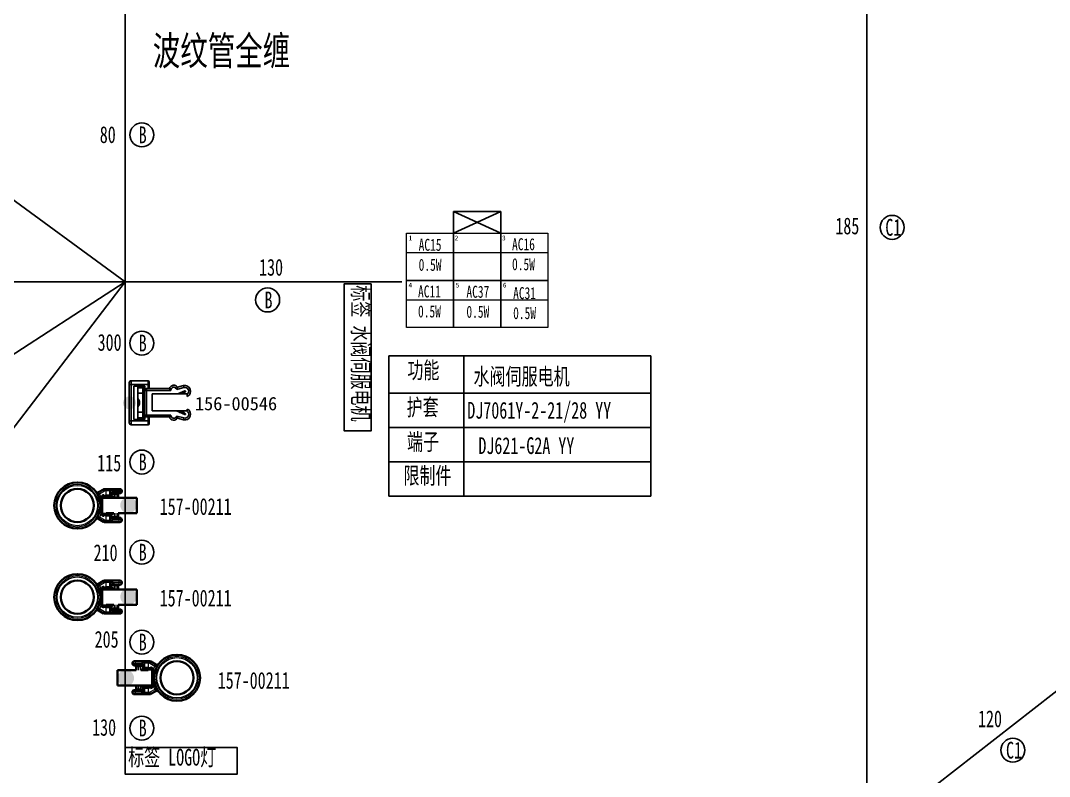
# Model space of a CAD drawing. Header units: millimetres. Extents: x 1543 to 5748, y 1576 to 2417.
# Drawn here: x 4399.9 to 4614.4, y 1723.9 to 1881.5 of the extents above; entities that cross this region are included whole.
import ezdxf

# ---------------------------------------------------------------- set-up
doc = ezdxf.new("R2010")
doc.units = ezdxf.units.MM
doc.layers.get('0').update_dxf_attribs({"lineweight": 25})
doc.layers.add('11文本层', color=255, linetype='Continuous')
for name, color, linetype, lineweight in [('1轮廓实线层', 7, 'Continuous', 50), ('5剖面线层', 1, 'Continuous', 25), ('6文字层', 3, 'Continuous', 25), ('_0', 7, 'Continuous', 25), ('基本型', 7, 'Continuous', 18)]:
    doc.layers.add(name, color=color, linetype=linetype, lineweight=lineweight)
doc.styles.get("Standard").update_dxf_attribs({"font": ''})
doc.styles.add('仿宋体', font='', dxfattribs={"width": 0.7, "height": 3.5})
doc.styles.add('仿宋体GB2312', font='', dxfattribs={"width": 0.7})
doc.styles.add('标准', font='fangsong.ttf', dxfattribs={"width": 0.7, "height": 3.5})
doc.styles.get('Standard').set_extended_font_data('SimSun')
doc.styles.get('仿宋体').set_extended_font_data('SimSun')
doc.styles.get('仿宋体GB2312').set_extended_font_data('SimSun')

msp = doc.modelspace()

# ---------------------------------------------------------------- hatches: boundary and pattern name
at = {"layer": '5剖面线层', "linetype": 'ByBlock', "lineweight": -2}
h = msp.add_hatch(color=0, dxfattribs=at)
h.dxf.hatch_style = 1
edge = h.paths.add_edge_path()
edge.add_ellipse((4422.63, 1801.81), major_axis=(1.36, 0), ratio=1, start_angle=0, end_angle=360, ccw=False)
at = {"layer": '5剖面线层', "linetype": 'ByBlock', "lineweight": 5}
h = msp.add_hatch(color=0, dxfattribs=at)
h.dxf.hatch_style = 1
edge = h.paths.add_edge_path()
edge.add_ellipse((4422.4, 1780.49), major_axis=(0, 1.7), ratio=1, start_angle=0, end_angle=360)
h = msp.add_hatch(color=0, dxfattribs=at)
h.dxf.hatch_style = 1
edge = h.paths.add_edge_path()
edge.add_ellipse((4422.4, 1761.4), major_axis=(0, 1.7), ratio=1, start_angle=0, end_angle=360)
h = msp.add_hatch(color=0, dxfattribs=at)
h.dxf.hatch_style = 1
edge = h.paths.add_edge_path()
edge.add_ellipse((4421.87, 1744.41), major_axis=(0, -1.7), ratio=1, start_angle=0, end_angle=360)

# ---------------------------------------------------------------- linework, layer by layer
for p, q in [((4490.19, 1837.17), (4490.19, 1841.75)), ((4490.19, 1841.75), (4500.02, 1841.75)), ((4500.02, 1841.75), (4490.19, 1837.17)), ((4490.19, 1841.75), (4500.02, 1837.17)), ((4500.02, 1837.17), (4500.02, 1841.75)), ((4426.49, 1806.44), (4422.97, 1806.44)), ((4422.97, 1806.44), (4422.97, 1805.64)), ((4426.49, 1806.44), (4426.49, 1805.64)), ((4426.73, 1806.2), (4426.73, 1805.64)), ((4422.57, 1806.04), (4422.57, 1805.64)), ((4422.97, 1805.64), (4422.57, 1805.64)), ((4422.57, 1798.04), (4422.57, 1805.64)), ((4426.49, 1805.64), (4422.97, 1805.64)), ((4422.97, 1798.04), (4422.97, 1805.64)), ((4423.53, 1805.32), (4423.53, 1798.36)), ((4423.53, 1805.32), (4425.82, 1805.32)), ((4424.33, 1805.32), (4424.33, 1798.36)), ((4425.37, 1804.96), (4424.33, 1804.96)), ((4425.37, 1805.32), (4425.37, 1798.36)), ((4425.59, 1805.32), (4425.59, 1798.36)), ((4425.77, 1804.4), (4425.77, 1799.28)), ((4425.77, 1804.4), (4426.17, 1804.4)), ((4425.82, 1805.32), (4425.82, 1804.6)), ((4426.17, 1804.8), (4430.93, 1804.8)), ((4426.17, 1804.8), (4426.17, 1804.4)), ((4431.23, 1804.4), (4426.17, 1804.4)), ((4426.17, 1804.4), (4426.17, 1799.28)), ((4426.49, 1805.64), (4426.49, 1804.8)), ((4426.49, 1805.64), (4426.73, 1805.64)), ((4426.73, 1805.64), (4426.73, 1804.8)), ((4431.31, 1804.68), (4430.93, 1804.8)), ((4431.23, 1804.4), (4430.93, 1804.8)), ((4431.31, 1804.68), (4431.23, 1804.4)), ((4432.31, 1804.84), (4432.63, 1805.07)), ((4432.31, 1804.84), (4432.47, 1804.61)), ((4432.47, 1804.61), (4432.63, 1805.07)), ((4433.96, 1805.01), (4432.47, 1804.61)), ((4432.63, 1805.07), (4433.86, 1805.4)), ((4434.18, 1804.3), (4432.68, 1803.67)), ((4433.93, 1804.06), (4433.4, 1803.67)), ((4433.85, 1803.67), (4434.27, 1804.18)), ((4433.85, 1804.16), (4433.93, 1804.06)), ((4433.86, 1805.4), (4433.96, 1805.01)), ((4425.37, 1803.84), (4424.33, 1803.84)), ((4432.68, 1803.67), (4427.32, 1803.67)), ((4427.32, 1800.17), (4427.32, 1803.67)), ((4432.87, 1803.67), (4432.68, 1803.67)), ((4433.1, 1803.84), (4432.87, 1803.67)), ((4432.87, 1803.67), (4433.4, 1803.67)), ((4433.85, 1803.67), (4433.4, 1803.67)), ((4434.66, 1803.67), (4433.85, 1803.67)), ((4434.66, 1803.67), (4434.66, 1803.61)), ((4434.66, 1803.61), (4434.66, 1803.15)), ((4424.33, 1799.84), (4425.37, 1799.84)), ((4427.32, 1800.17), (4432.26, 1800.17)), ((4432.63, 1800.17), (4432.26, 1800.17)), ((4432.41, 1800.12), (4434.18, 1799.38)), ((4432.65, 1800.17), (4432.63, 1800.17)), ((4432.65, 1800.17), (4433.18, 1800.17)), ((4433.1, 1799.83), (4432.65, 1800.17)), ((4433.75, 1800.17), (4433.18, 1800.17)), ((4433.93, 1799.61), (4433.18, 1800.17)), ((4433.75, 1800.17), (4434.48, 1800.17)), ((4433.83, 1800.04), (4434.27, 1799.5)), ((4434.48, 1800.17), (4434.66, 1800.17)), ((4434.66, 1800.53), (4434.66, 1800.17)), ((4422.97, 1798.04), (4422.57, 1798.04)), ((4422.57, 1798.04), (4422.57, 1797.64)), ((4426.49, 1798.04), (4422.97, 1798.04)), ((4422.97, 1798.04), (4422.97, 1797.24)), ((4423.53, 1798.36), (4425.82, 1798.36)), ((4425.37, 1798.72), (4424.33, 1798.72)), ((4425.77, 1799.28), (4426.17, 1799.28)), ((4425.82, 1799.07), (4425.82, 1798.36)), ((4426.17, 1799.28), (4431.23, 1799.28)), ((4426.17, 1798.88), (4426.17, 1799.28)), ((4426.17, 1798.88), (4430.93, 1798.88)), ((4426.49, 1798.88), (4426.49, 1798.04)), ((4426.49, 1798.04), (4426.73, 1798.04)), ((4426.49, 1798.04), (4426.49, 1797.24)), ((4426.73, 1798.88), (4426.73, 1798.04)), ((4426.73, 1798.04), (4426.73, 1797.48)), ((4431.23, 1799.28), (4430.93, 1798.88)), ((4431.31, 1798.99), (4430.93, 1798.88)), ((4431.23, 1799.28), (4431.31, 1798.99)), ((4432.47, 1799.07), (4432.31, 1798.84)), ((4432.31, 1798.84), (4432.63, 1798.61)), ((4432.47, 1799.07), (4433.96, 1798.67)), ((4432.47, 1799.07), (4432.63, 1798.61)), ((4432.63, 1798.61), (4433.86, 1798.28)), ((4433.85, 1799.51), (4433.93, 1799.61)), ((4433.86, 1798.28), (4433.96, 1798.67)), ((4426.49, 1797.24), (4422.97, 1797.24))]:
    msp.add_line(p, q)
at = {"lineweight": 13}
for p, q in [((4416.36, 1782.84), (4416.01, 1782.65)), ((4416.39, 1782.78), (4416.03, 1782.6)), ((4416.36, 1782.84), (4417.4, 1783.44)), ((4416.36, 1782.84), (4416.39, 1782.78)), ((4417.2, 1783.78), (4417.4, 1783.44)), ((4417.29, 1782.56), (4417.67, 1782.56)), ((4417.29, 1782.32), (4417.29, 1782.56)), ((4417.4, 1783.84), (4417.4, 1783.44)), ((4417.67, 1783.44), (4417.4, 1783.44)), ((4417.67, 1783.84), (4417.67, 1783.44)), ((4417.67, 1783.44), (4417.67, 1782.56)), ((4418.46, 1783.44), (4417.67, 1783.44)), ((4417.67, 1782.32), (4417.67, 1782.56)), ((4418.46, 1782.56), (4417.67, 1782.56)), ((4418.46, 1783.44), (4418.46, 1782.56)), ((4418.46, 1783.44), (4418.63, 1783.44)), ((4418.46, 1782.56), (4418.59, 1782.56)), ((4418.63, 1782.96), (4418.63, 1783.44)), ((4419.16, 1783.44), (4418.63, 1783.44)), ((4418.63, 1782.72), (4418.63, 1782.96)), ((4418.78, 1782.72), (4418.63, 1782.72)), ((4418.78, 1782.53), (4418.78, 1782.72)), ((4419.46, 1782.72), (4418.78, 1782.72)), ((4419.16, 1783.44), (4420.5, 1783.44)), ((4419.16, 1783.35), (4419.16, 1783.44)), ((4420.5, 1783.36), (4419.26, 1783.36)), ((4419.81, 1782.72), (4419.46, 1782.72)), ((4419.46, 1782), (4419.46, 1782.72)), ((4420.23, 1782.72), (4419.81, 1782.72)), ((4419.81, 1782), (4419.81, 1782.72)), ((4420.5, 1783.44), (4421.03, 1783.44)), ((4420.5, 1783.36), (4420.5, 1783.44)), ((4421.03, 1783.36), (4420.5, 1783.36)), ((4416.67, 1782), (4416.67, 1782.08)), ((4417.07, 1782.08), (4416.67, 1782.08)), ((4417.07, 1782), (4417.07, 1782.08)), ((4417.71, 1782.08), (4417.07, 1782.08)), ((4417.71, 1782.08), (4417.71, 1782.08)), ((4417.71, 1782.08), (4417.71, 1782)), ((4416.67, 1778.72), (4416.67, 1778.8)), ((4417.07, 1778.72), (4416.67, 1778.72)), ((4417.07, 1778.72), (4417.07, 1778.8)), ((4417.71, 1778.72), (4417.07, 1778.72)), ((4417.29, 1778.48), (4417.29, 1778.24)), ((4417.67, 1778.24), (4417.29, 1778.24)), ((4417.67, 1778.48), (4417.67, 1778.24)), ((4417.67, 1778.24), (4417.67, 1777.36)), ((4417.67, 1778.24), (4418.46, 1778.24)), ((4417.71, 1778.72), (4417.71, 1778.8)), ((4417.71, 1778.72), (4417.71, 1778.72)), ((4418.46, 1778.24), (4418.46, 1777.36)), ((4418.59, 1778.24), (4418.46, 1778.24)), ((4418.78, 1778.08), (4418.78, 1778.26)), ((4419.09, 1778.52), (4419.11, 1778.55)), ((4419.46, 1778.08), (4419.46, 1778.8)), ((4419.81, 1778.08), (4419.81, 1778.8)), ((4416.36, 1777.96), (4416.01, 1778.14)), ((4417.4, 1777.36), (4416.36, 1777.96)), ((4417.2, 1777.01), (4417.4, 1777.36)), ((4417.4, 1777.36), (4417.67, 1777.36)), ((4417.4, 1776.96), (4417.4, 1777.36)), ((4417.67, 1777.36), (4417.67, 1776.96)), ((4417.67, 1777.36), (4418.46, 1777.36)), ((4418.63, 1777.36), (4418.46, 1777.36)), ((4418.63, 1777.84), (4418.63, 1778.08)), ((4418.63, 1778.08), (4418.78, 1778.08)), ((4418.63, 1777.36), (4418.63, 1777.84)), ((4418.63, 1777.36), (4419.16, 1777.36)), ((4419.46, 1778.08), (4418.78, 1778.08)), ((4419.16, 1777.36), (4419.16, 1777.45)), ((4420.5, 1777.36), (4419.16, 1777.36)), ((4420.5, 1777.44), (4419.26, 1777.44)), ((4419.81, 1778.08), (4419.46, 1778.08)), ((4420.23, 1778.08), (4419.81, 1778.08)), ((4421.03, 1777.44), (4420.5, 1777.44)), ((4420.5, 1777.36), (4420.5, 1777.44)), ((4421.03, 1777.36), (4420.5, 1777.36)), ((4416.36, 1763.75), (4416.01, 1763.57)), ((4416.39, 1763.7), (4416.03, 1763.51)), ((4416.36, 1763.75), (4417.4, 1764.35)), ((4416.36, 1763.75), (4416.39, 1763.7)), ((4417.2, 1764.7), (4417.4, 1764.35)), ((4417.29, 1763.47), (4417.67, 1763.47)), ((4417.29, 1763.23), (4417.29, 1763.47)), ((4417.4, 1764.75), (4417.4, 1764.35)), ((4417.67, 1764.35), (4417.4, 1764.35)), ((4417.67, 1764.75), (4417.67, 1764.35)), ((4417.67, 1764.35), (4417.67, 1763.47)), ((4418.46, 1764.35), (4417.67, 1764.35)), ((4417.67, 1763.23), (4417.67, 1763.47)), ((4418.46, 1763.47), (4417.67, 1763.47)), ((4418.46, 1764.35), (4418.46, 1763.47)), ((4418.46, 1764.35), (4418.63, 1764.35)), ((4418.46, 1763.47), (4418.59, 1763.47)), ((4418.63, 1763.87), (4418.63, 1764.35)), ((4419.16, 1764.35), (4418.63, 1764.35)), ((4418.63, 1763.63), (4418.63, 1763.87)), ((4418.78, 1763.63), (4418.63, 1763.63)), ((4418.78, 1763.45), (4418.78, 1763.63)), ((4419.46, 1763.63), (4418.78, 1763.63)), ((4419.16, 1764.35), (4420.5, 1764.35)), ((4419.16, 1764.26), (4419.16, 1764.35)), ((4420.5, 1764.27), (4419.26, 1764.27)), ((4419.81, 1763.63), (4419.46, 1763.63)), ((4419.46, 1762.91), (4419.46, 1763.63)), ((4420.23, 1763.63), (4419.81, 1763.63)), ((4419.81, 1762.91), (4419.81, 1763.63)), ((4420.5, 1764.35), (4421.03, 1764.35)), ((4420.5, 1764.27), (4420.5, 1764.35)), ((4421.03, 1764.27), (4420.5, 1764.27)), ((4416.67, 1762.91), (4416.67, 1762.99)), ((4417.07, 1762.99), (4416.67, 1762.99)), ((4417.07, 1762.91), (4417.07, 1762.99)), ((4417.71, 1762.99), (4417.07, 1762.99)), ((4417.71, 1762.99), (4417.71, 1762.99)), ((4417.71, 1762.99), (4417.71, 1762.91)), ((4416.36, 1758.87), (4416.01, 1759.06)), ((4416.67, 1759.63), (4416.67, 1759.71)), ((4417.07, 1759.63), (4416.67, 1759.63)), ((4417.07, 1759.63), (4417.07, 1759.71)), ((4417.71, 1759.63), (4417.07, 1759.63)), ((4417.29, 1759.39), (4417.29, 1759.15)), ((4417.67, 1759.15), (4417.29, 1759.15)), ((4417.67, 1759.39), (4417.67, 1759.15)), ((4417.67, 1759.15), (4417.67, 1758.27)), ((4417.67, 1759.15), (4418.46, 1759.15)), ((4417.71, 1759.63), (4417.71, 1759.71)), ((4417.71, 1759.63), (4417.71, 1759.63)), ((4418.46, 1759.15), (4418.46, 1758.27)), ((4418.59, 1759.15), (4418.46, 1759.15)), ((4418.63, 1758.75), (4418.63, 1758.99)), ((4418.63, 1758.99), (4418.78, 1758.99)), ((4418.78, 1758.99), (4418.78, 1759.18)), ((4419.46, 1758.99), (4418.78, 1758.99)), ((4419.09, 1759.43), (4419.11, 1759.47)), ((4419.46, 1758.99), (4419.46, 1759.71)), ((4419.81, 1758.99), (4419.46, 1758.99)), ((4419.81, 1758.99), (4419.81, 1759.71)), ((4420.23, 1758.99), (4419.81, 1758.99)), ((4417.4, 1758.27), (4416.36, 1758.87)), ((4417.2, 1757.92), (4417.4, 1758.27)), ((4417.4, 1758.27), (4417.67, 1758.27)), ((4417.4, 1757.87), (4417.4, 1758.27)), ((4417.67, 1758.27), (4417.67, 1757.87)), ((4417.67, 1758.27), (4418.46, 1758.27)), ((4418.63, 1758.27), (4418.46, 1758.27)), ((4418.63, 1758.27), (4418.63, 1758.75)), ((4418.63, 1758.27), (4419.16, 1758.27)), ((4419.16, 1758.27), (4419.16, 1758.36)), ((4420.5, 1758.27), (4419.16, 1758.27)), ((4420.5, 1758.35), (4419.26, 1758.35)), ((4421.03, 1758.35), (4420.5, 1758.35)), ((4420.5, 1758.27), (4420.5, 1758.35)), ((4421.03, 1758.27), (4420.5, 1758.27)), ((4423.24, 1747.53), (4423.77, 1747.53)), ((4423.24, 1747.45), (4423.77, 1747.45)), ((4423.77, 1747.53), (4425.11, 1747.53)), ((4423.77, 1747.53), (4423.77, 1747.45)), ((4423.77, 1747.45), (4425.01, 1747.45)), ((4424.04, 1746.81), (4424.46, 1746.81)), ((4424.46, 1746.81), (4424.46, 1746.09)), ((4424.46, 1746.81), (4424.81, 1746.81)), ((4424.81, 1746.81), (4424.81, 1746.09)), ((4424.81, 1746.81), (4425.49, 1746.81)), ((4425.64, 1747.53), (4425.11, 1747.53)), ((4425.11, 1747.53), (4425.11, 1747.45)), ((4425.18, 1746.37), (4425.16, 1746.34)), ((4425.64, 1746.81), (4425.49, 1746.81)), ((4425.49, 1746.81), (4425.49, 1746.63)), ((4425.64, 1747.53), (4425.81, 1747.53)), ((4425.64, 1747.53), (4425.64, 1747.05)), ((4425.64, 1747.05), (4425.64, 1746.81)), ((4425.68, 1746.65), (4425.81, 1746.65)), ((4426.61, 1747.53), (4425.81, 1747.53)), ((4425.81, 1746.65), (4425.81, 1747.53)), ((4426.61, 1746.65), (4425.81, 1746.65)), ((4426.56, 1746.17), (4427.2, 1746.17)), ((4426.56, 1746.17), (4426.56, 1746.17)), ((4426.56, 1746.17), (4426.56, 1746.09)), ((4426.61, 1747.53), (4426.61, 1747.93)), ((4426.88, 1747.53), (4426.61, 1747.53)), ((4426.61, 1746.65), (4426.61, 1747.53)), ((4426.61, 1746.65), (4426.98, 1746.65)), ((4426.61, 1746.41), (4426.61, 1746.65)), ((4426.88, 1747.93), (4426.88, 1747.53)), ((4427.08, 1747.88), (4426.88, 1747.53)), ((4426.88, 1747.53), (4427.91, 1746.94)), ((4426.98, 1746.41), (4426.98, 1746.65)), ((4427.2, 1746.17), (4427.6, 1746.17)), ((4427.2, 1746.17), (4427.2, 1746.09)), ((4427.6, 1746.17), (4427.6, 1746.09)), ((4427.91, 1746.94), (4428.27, 1746.75)), ((4424.04, 1742.17), (4424.46, 1742.17)), ((4424.46, 1742.89), (4424.46, 1742.17)), ((4424.46, 1742.17), (4424.81, 1742.17)), ((4424.81, 1742.89), (4424.81, 1742.17)), ((4424.81, 1742.17), (4425.49, 1742.17)), ((4425.49, 1742.36), (4425.49, 1742.17)), ((4425.49, 1742.17), (4425.64, 1742.17)), ((4425.64, 1742.17), (4425.64, 1741.93)), ((4425.64, 1741.93), (4425.64, 1741.45)), ((4425.81, 1742.33), (4425.68, 1742.33)), ((4425.81, 1742.33), (4426.61, 1742.33)), ((4425.81, 1741.45), (4425.81, 1742.33)), ((4426.56, 1742.81), (4426.56, 1742.89)), ((4426.56, 1742.81), (4426.56, 1742.81)), ((4426.56, 1742.81), (4427.2, 1742.81)), ((4426.61, 1742.57), (4426.61, 1742.33)), ((4426.98, 1742.33), (4426.61, 1742.33)), ((4426.61, 1741.45), (4426.61, 1742.33)), ((4427.91, 1742.05), (4426.88, 1741.45)), ((4426.98, 1742.57), (4426.98, 1742.33)), ((4427.2, 1742.89), (4427.2, 1742.81)), ((4427.2, 1742.81), (4427.6, 1742.81)), ((4427.6, 1742.89), (4427.6, 1742.81)), ((4427.88, 1742.11), (4428.24, 1742.29)), ((4427.91, 1742.05), (4427.88, 1742.11)), ((4427.91, 1742.05), (4428.27, 1742.24)), ((4423.24, 1741.53), (4423.77, 1741.53)), ((4423.77, 1741.45), (4423.24, 1741.45)), ((4423.77, 1741.53), (4425.01, 1741.53)), ((4423.77, 1741.53), (4423.77, 1741.45)), ((4425.11, 1741.45), (4423.77, 1741.45)), ((4425.11, 1741.54), (4425.11, 1741.45)), ((4425.11, 1741.45), (4425.64, 1741.45)), ((4425.81, 1741.45), (4425.64, 1741.45)), ((4425.81, 1741.45), (4426.61, 1741.45)), ((4426.61, 1741.45), (4426.88, 1741.45)), ((4426.61, 1741.05), (4426.61, 1741.45)), ((4427.08, 1741.11), (4426.88, 1741.45)), ((4426.88, 1741.05), (4426.88, 1741.45))]:
    msp.add_line(p, q, dxfattribs=at)
at = {"lineweight": 35}
for p, q in [((4417.2, 1783.78), (4416.13, 1783.17)), ((4417.4, 1783.84), (4417.67, 1783.84)), ((4418.06, 1783.84), (4417.67, 1783.84)), ((4418.06, 1783.84), (4418.23, 1783.84)), ((4418.89, 1783.84), (4418.23, 1783.84)), ((4418.89, 1783.84), (4420.23, 1783.84)), ((4418.95, 1782.96), (4419, 1782.96)), ((4419, 1782.96), (4420.23, 1782.96)), ((4420.63, 1783.84), (4420.23, 1783.84)), ((4420.23, 1782.96), (4420.63, 1782.96)), ((4420.23, 1782), (4420.23, 1782.72)), ((4421.03, 1783.36), (4421.03, 1783.44)), ((4416.56, 1781.5), (4416.56, 1782)), ((4416.56, 1782), (4416.63, 1782)), ((4416.56, 1781.5), (4416.56, 1780.59)), ((4416.67, 1782), (4416.63, 1782)), ((4416.67, 1782), (4416.98, 1782)), ((4416.94, 1782), (4416.94, 1778.8)), ((4416.98, 1782), (4424.15, 1782)), ((4417.67, 1782.32), (4417.29, 1782.32)), ((4418.22, 1782.32), (4417.67, 1782.32)), ((4417.71, 1782.08), (4417.71, 1782)), ((4418.22, 1782.32), (4418.35, 1782.32)), ((4418.5, 1782.3), (4418.48, 1782.3)), ((4418.53, 1782.29), (4418.49, 1782.3)), ((4418.81, 1782), (4418.79, 1782.05)), ((4424.15, 1782), (4424.15, 1778.8)), ((4416.56, 1779.3), (4416.56, 1780.21)), ((4416.56, 1779.3), (4416.56, 1778.8)), ((4416.56, 1778.8), (4416.63, 1778.8)), ((4416.67, 1778.8), (4416.63, 1778.8)), ((4416.67, 1778.8), (4416.98, 1778.8)), ((4417.29, 1778.48), (4417.67, 1778.48)), ((4417.67, 1778.48), (4418.22, 1778.48)), ((4417.71, 1778.8), (4417.71, 1778.72)), ((4417.74, 1778.8), (4419.32, 1778.8)), ((4418.22, 1778.48), (4418.35, 1778.48)), ((4418.5, 1778.5), (4418.48, 1778.49)), ((4418.49, 1778.5), (4418.53, 1778.51)), ((4418.79, 1778.75), (4418.81, 1778.8)), ((4420.23, 1778.8), (4424.15, 1778.8)), ((4420.23, 1778.08), (4420.23, 1778.8)), ((4417.2, 1777.01), (4416.13, 1777.63)), ((4417.4, 1776.96), (4417.67, 1776.96)), ((4417.67, 1776.96), (4418.06, 1776.96)), ((4418.23, 1776.96), (4418.06, 1776.96)), ((4418.23, 1776.96), (4418.89, 1776.96)), ((4420.23, 1776.96), (4418.89, 1776.96)), ((4419, 1777.84), (4418.95, 1777.84)), ((4419, 1777.84), (4420.23, 1777.84)), ((4420.63, 1777.84), (4420.23, 1777.84)), ((4420.23, 1776.96), (4420.63, 1776.96)), ((4421.03, 1777.36), (4421.03, 1777.44)), ((4417.2, 1764.7), (4416.13, 1764.08)), ((4417.67, 1763.23), (4417.29, 1763.23)), ((4417.4, 1764.75), (4417.67, 1764.75)), ((4418.06, 1764.75), (4417.67, 1764.75)), ((4418.22, 1763.23), (4417.67, 1763.23)), ((4418.06, 1764.75), (4418.23, 1764.75)), ((4418.22, 1763.23), (4418.35, 1763.23)), ((4418.89, 1764.75), (4418.23, 1764.75)), ((4418.5, 1763.21), (4418.48, 1763.21)), ((4418.53, 1763.2), (4418.49, 1763.21)), ((4418.89, 1764.75), (4420.23, 1764.75)), ((4418.95, 1763.87), (4419, 1763.87)), ((4419, 1763.87), (4420.23, 1763.87)), ((4420.63, 1764.75), (4420.23, 1764.75)), ((4420.23, 1763.87), (4420.63, 1763.87)), ((4420.23, 1762.91), (4420.23, 1763.63)), ((4421.03, 1764.27), (4421.03, 1764.35)), ((4416.56, 1762.41), (4416.56, 1762.91)), ((4416.56, 1762.91), (4416.63, 1762.91)), ((4416.56, 1762.41), (4416.56, 1761.5)), ((4416.56, 1760.21), (4416.56, 1761.12)), ((4416.67, 1762.91), (4416.63, 1762.91)), ((4416.67, 1762.91), (4416.98, 1762.91)), ((4416.94, 1762.91), (4416.94, 1759.71)), ((4416.98, 1762.91), (4424.15, 1762.91)), ((4417.71, 1762.99), (4417.71, 1762.91)), ((4418.81, 1762.91), (4418.79, 1762.96)), ((4424.15, 1762.91), (4424.15, 1759.71)), ((4416.56, 1760.21), (4416.56, 1759.71)), ((4416.56, 1759.71), (4416.63, 1759.71)), ((4416.67, 1759.71), (4416.63, 1759.71)), ((4416.67, 1759.71), (4416.98, 1759.71)), ((4417.29, 1759.39), (4417.67, 1759.39)), ((4417.67, 1759.39), (4418.22, 1759.39)), ((4417.71, 1759.71), (4417.71, 1759.63)), ((4417.74, 1759.71), (4419.32, 1759.71)), ((4418.22, 1759.39), (4418.35, 1759.39)), ((4418.5, 1759.41), (4418.48, 1759.41)), ((4418.49, 1759.41), (4418.53, 1759.42)), ((4418.79, 1759.66), (4418.81, 1759.71)), ((4420.23, 1759.71), (4424.15, 1759.71)), ((4420.23, 1758.99), (4420.23, 1759.71)), ((4417.2, 1757.92), (4416.13, 1758.54)), ((4417.4, 1757.87), (4417.67, 1757.87)), ((4417.67, 1757.87), (4418.06, 1757.87)), ((4418.23, 1757.87), (4418.06, 1757.87)), ((4418.23, 1757.87), (4418.89, 1757.87)), ((4420.23, 1757.87), (4418.89, 1757.87)), ((4419, 1758.75), (4418.95, 1758.75)), ((4419, 1758.75), (4420.23, 1758.75)), ((4420.63, 1758.75), (4420.23, 1758.75)), ((4420.23, 1757.87), (4420.63, 1757.87)), ((4421.03, 1758.27), (4421.03, 1758.35)), ((4420.13, 1742.89), (4420.13, 1746.09)), ((4424.04, 1746.09), (4420.13, 1746.09)), ((4423.24, 1747.53), (4423.24, 1747.45)), ((4424.04, 1747.93), (4423.64, 1747.93)), ((4423.64, 1747.05), (4424.04, 1747.05)), ((4424.04, 1747.93), (4425.38, 1747.93)), ((4425.27, 1747.05), (4424.04, 1747.05)), ((4424.04, 1746.81), (4424.04, 1746.09)), ((4426.54, 1746.09), (4424.95, 1746.09)), ((4425.27, 1747.05), (4425.32, 1747.05)), ((4426.04, 1747.93), (4425.38, 1747.93)), ((4425.49, 1746.14), (4425.46, 1746.09)), ((4425.78, 1746.4), (4425.74, 1746.38)), ((4425.78, 1746.39), (4425.79, 1746.4)), ((4426.05, 1746.41), (4425.92, 1746.41)), ((4426.04, 1747.93), (4426.21, 1747.93)), ((4426.61, 1746.41), (4426.05, 1746.41)), ((4426.61, 1747.93), (4426.21, 1747.93)), ((4426.56, 1746.09), (4426.56, 1746.17)), ((4426.88, 1747.93), (4426.61, 1747.93)), ((4426.98, 1746.41), (4426.61, 1746.41)), ((4427.08, 1747.88), (4428.14, 1747.27)), ((4427.6, 1746.09), (4427.29, 1746.09)), ((4427.34, 1742.89), (4427.34, 1746.09)), ((4427.6, 1746.09), (4427.64, 1746.09)), ((4427.71, 1746.09), (4427.64, 1746.09)), ((4427.71, 1745.59), (4427.71, 1746.09)), ((4427.71, 1745.59), (4427.71, 1744.68)), ((4427.71, 1743.39), (4427.71, 1744.31)), ((4427.29, 1742.89), (4420.13, 1742.89)), ((4424.04, 1741.93), (4423.64, 1741.93)), ((4424.04, 1742.89), (4424.04, 1742.17)), ((4425.27, 1741.93), (4424.04, 1741.93)), ((4425.32, 1741.94), (4425.27, 1741.93)), ((4425.46, 1742.89), (4425.49, 1742.85)), ((4425.74, 1742.61), (4425.78, 1742.59)), ((4425.78, 1742.6), (4425.79, 1742.59)), ((4426.05, 1742.57), (4425.92, 1742.57)), ((4426.05, 1742.57), (4426.61, 1742.57)), ((4426.56, 1742.81), (4426.56, 1742.89)), ((4426.61, 1742.57), (4426.98, 1742.57)), ((4427.6, 1742.89), (4427.29, 1742.89)), ((4427.6, 1742.89), (4427.64, 1742.89)), ((4427.71, 1742.89), (4427.64, 1742.89)), ((4427.71, 1743.39), (4427.71, 1742.89)), ((4423.24, 1741.53), (4423.24, 1741.45)), ((4423.64, 1741.05), (4424.04, 1741.05)), ((4425.38, 1741.05), (4424.04, 1741.05)), ((4425.38, 1741.05), (4426.04, 1741.05)), ((4426.21, 1741.05), (4426.04, 1741.05)), ((4426.21, 1741.05), (4426.61, 1741.05)), ((4426.88, 1741.05), (4426.61, 1741.05)), ((4427.08, 1741.11), (4428.14, 1741.72))]:
    msp.add_line(p, q, dxfattribs=at)
for points in [[(4417.29, 1782.56), (4417.15, 1782.54), (4417.01, 1782.48), (4416.88, 1782.38), (4416.78, 1782.24), (4416.67, 1782.08)], [(4419.2, 1782), (4419.14, 1782.18), (4419.05, 1782.33), (4418.88, 1782.49), (4418.8, 1782.53), (4418.78, 1782.53)], [(4417.29, 1782.32), (4417.22, 1782.31), (4417.09, 1782.26), (4416.95, 1782.19), (4416.67, 1782.08)], [(4416.67, 1778.72), (4416.84, 1778.47), (4416.96, 1778.35), (4417.1, 1778.27), (4417.29, 1778.24)], [(4416.67, 1778.72), (4416.98, 1778.6), (4417.16, 1778.51), (4417.29, 1778.48)], [(4417.29, 1763.47), (4417.15, 1763.45), (4417.01, 1763.39), (4416.88, 1763.29), (4416.78, 1763.16), (4416.67, 1762.99)], [(4417.29, 1763.23), (4417.22, 1763.22), (4417.09, 1763.17), (4416.95, 1763.1), (4416.67, 1762.99)], [(4419.2, 1762.91), (4419.14, 1763.09), (4419.05, 1763.24), (4418.88, 1763.4), (4418.8, 1763.44), (4418.78, 1763.45)], [(4416.67, 1759.63), (4416.84, 1759.38), (4416.96, 1759.27), (4417.1, 1759.19), (4417.29, 1759.15)], [(4416.67, 1759.63), (4416.98, 1759.51), (4417.16, 1759.42), (4417.29, 1759.39)], [(4427.6, 1746.17), (4427.43, 1746.43), (4427.31, 1746.54), (4427.17, 1746.62), (4426.98, 1746.65)], [(4427.6, 1746.17), (4427.29, 1746.3), (4427.11, 1746.39), (4426.98, 1746.41)], [(4425.07, 1742.89), (4425.13, 1742.71), (4425.22, 1742.56), (4425.39, 1742.41), (4425.47, 1742.37), (4425.49, 1742.36)], [(4426.98, 1742.33), (4427.12, 1742.36), (4427.26, 1742.41), (4427.39, 1742.52), (4427.5, 1742.65), (4427.6, 1742.81)], [(4426.98, 1742.57), (4427.05, 1742.58), (4427.18, 1742.64), (4427.32, 1742.71), (4427.6, 1742.81)]]:
    msp.add_lwpolyline(points, dxfattribs=at)
at = {"lineweight": 13}
for points in [[(4418.63, 1782.72), (4418.67, 1782.88), (4418.74, 1783.03), (4418.84, 1783.17), (4418.98, 1783.28), (4419.16, 1783.35)], [(4418.95, 1782.96), (4419.03, 1782.98), (4419.11, 1783.08), (4419.16, 1783.29), (4419.16, 1783.35)], [(4416.63, 1778.8), (4416.57, 1778.45), (4416.44, 1778.12), (4416.36, 1777.96)], [(4419.16, 1777.45), (4419.04, 1777.48), (4418.94, 1777.54), (4418.78, 1777.7), (4418.68, 1777.88), (4418.63, 1778.08)], [(4418.95, 1777.84), (4419.06, 1777.79), (4419.13, 1777.67), (4419.16, 1777.45)], [(4418.63, 1763.63), (4418.67, 1763.79), (4418.74, 1763.95), (4418.84, 1764.08), (4418.98, 1764.19), (4419.16, 1764.26)], [(4418.95, 1763.87), (4419.03, 1763.9), (4419.11, 1764), (4419.16, 1764.2), (4419.16, 1764.26)], [(4416.63, 1759.71), (4416.57, 1759.36), (4416.44, 1759.03), (4416.36, 1758.87)], [(4419.16, 1758.36), (4419.04, 1758.39), (4418.94, 1758.45), (4418.78, 1758.61), (4418.68, 1758.8), (4418.63, 1758.99)], [(4418.95, 1758.75), (4419.06, 1758.7), (4419.13, 1758.58), (4419.16, 1758.36)], [(4425.11, 1747.45), (4425.23, 1747.41), (4425.33, 1747.35), (4425.49, 1747.19), (4425.59, 1747.01), (4425.64, 1746.81)], [(4425.32, 1747.05), (4425.21, 1747.11), (4425.14, 1747.23), (4425.11, 1747.45)], [(4427.64, 1746.09), (4427.71, 1746.44), (4427.83, 1746.78), (4427.91, 1746.94)], [(4425.64, 1742.17), (4425.61, 1742.01), (4425.54, 1741.86), (4425.43, 1741.72), (4425.3, 1741.61), (4425.11, 1741.54)], [(4425.32, 1741.94), (4425.25, 1741.91), (4425.16, 1741.81), (4425.11, 1741.6), (4425.11, 1741.54)]]:
    msp.add_lwpolyline(points, dxfattribs=at)
at = {"lineweight": 35}
for centre, radius in [((4411.75, 1780.4), 4.81), ((4411.75, 1780.4), 3.46), ((4411.75, 1761.31), 4.81), ((4411.75, 1761.31), 3.46), ((4432.52, 1744.49), 4.81), ((4432.52, 1744.49), 3.46)]:
    msp.add_circle(centre, radius, dxfattribs=at)
at = {"lineweight": 13}
for centre in [(4411.75, 1780.4), (4411.75, 1761.31), (4432.52, 1744.49)]:
    msp.add_circle(centre, 4.2, dxfattribs=at)
for centre, radius, start, end in [((4422.97, 1806.04), 0.4, 90, 180), ((4426.49, 1806.2), 0.24, 0, 90), ((4426.17, 1804.4), 0.4, 90, 180), ((4431.85, 1804.52), 0.96, 35.0471, 163.0423), ((4431.85, 1804.52), 0.56, 35.0471, 163.0422), ((4434.17, 1804.24), 1.2, 294.4845, 105), ((4434.17, 1804.24), 0.8, 308.4382, 105), ((4434.21, 1804.23), 0.08, 320.558, 113), ((4423.61, 1801.84), 1.12, 0, 49.9948), ((4423.61, 1801.84), 1.12, 310.0052, 0), ((4432.05, 1799.28), 0.92, 67, 76.7628), ((4432.43, 1799.74), 0.48, 53.1302, 65.1497), ((4434.17, 1800.32), 0.44, 199.0459, 219.442), ((4434.17, 1799.44), 1.2, 255, 65.5155), ((4434.17, 1799.44), 0.8, 255, 66.8454), ((4422.97, 1797.64), 0.4, 180, 270), ((4426.17, 1799.28), 0.4, 180, 270), ((4431.85, 1799.16), 0.96, 196.9577, 324.9529), ((4431.85, 1799.16), 0.56, 196.9578, 324.9529), ((4434.21, 1799.45), 0.08, 247, 39.442), ((4426.49, 1797.48), 0.24, 270, 0)]:
    msp.add_arc(centre, radius, start, end)
for centre, radius, start, end in [((4411.75, 1780.4), 4.41, 90.0021, 89.9907), ((4415.17, 1782.26), 1.32, 25.9507, 43.4059), ((4414.56, 1781.79), 2.08, 5.7862, 28.5424), ((4418.59, 1781.84), 0.719, 74.9736, 90.0204), ((4419, 1782.55), 0.411, 97.0268, 155.3779), ((4419.25, 1782.73), 0.628, 89.0302, 98.5407), ((4418.59, 1778.96), 0.719, 269.9796, 285.0264), ((4418.61, 1778.78), 0.547, 296.1883, 311.6301), ((4418.53, 1778.86), 0.659, 311.9471, 328.4977), ((4418.39, 1778.95), 0.827, 331.1136, 341.7861), ((4415.17, 1778.54), 1.32, 316.5941, 334.049), ((4419, 1778.25), 0.412, 204.7298, 262.9141), ((4419.25, 1778.07), 0.628, 261.4593, 270.9698), ((4411.75, 1761.31), 4.41, 90.0021, 89.9907), ((4415.17, 1763.17), 1.32, 25.9507, 43.4059), ((4414.56, 1762.7), 2.08, 5.7862, 28.5424), ((4418.59, 1762.75), 0.719, 74.9736, 90.0204), ((4419, 1763.46), 0.411, 97.0268, 155.3779), ((4419.25, 1763.64), 0.628, 89.0302, 98.5407), ((4418.59, 1759.87), 0.719, 269.9796, 285.0264), ((4419, 1759.16), 0.412, 204.7298, 262.9141), ((4418.61, 1759.7), 0.547, 296.1883, 311.6301), ((4418.53, 1759.78), 0.659, 311.9471, 328.4977), ((4418.39, 1759.86), 0.827, 331.1136, 341.7861), ((4415.17, 1759.45), 1.32, 316.5941, 334.049), ((4419.25, 1758.98), 0.628, 261.4593, 270.9698), ((4432.52, 1744.49), 4.41, 270.0021, 269.9907), ((4425.02, 1746.83), 0.628, 81.4593, 90.9698), ((4425.88, 1745.94), 0.827, 151.1136, 161.7861), ((4425.74, 1746.03), 0.659, 131.9471, 148.4977), ((4425.67, 1746.11), 0.547, 116.1883, 131.6301), ((4425.27, 1746.64), 0.412, 24.7298, 82.9141), ((4425.68, 1745.94), 0.719, 89.9796, 105.0264), ((4429.1, 1746.36), 1.32, 136.5941, 154.049), ((4425.27, 1742.35), 0.411, 277.0268, 335.3779), ((4425.68, 1743.05), 0.719, 254.9736, 270.0204), ((4429.71, 1743.1), 2.08, 185.7862, 208.5424), ((4429.1, 1742.63), 1.32, 205.9507, 223.4059), ((4425.02, 1742.16), 0.628, 269.0302, 278.5407)]:
    msp.add_arc(centre, radius, start, end, dxfattribs=at)
at = {"lineweight": 35}
for centre, radius, start, end in [((4415.93, 1783.52), 0.401, 217.5822, 237.501), ((4415.93, 1783.52), 0.4, 237.557, 300.0005), ((4417.4, 1783.44), 0.4, 90, 120), ((4418.54, 1782.53), 0.24, 259.4131, 0.0095), ((4420.47, 1782.72), 0.24, 90, 180), ((4420.63, 1783.44), 0.4, 360, 90), ((4420.63, 1783.36), 0.4, 270, 0), ((4417.95, 1782.08), 0.24, 90, 180), ((4418.35, 1781.84), 0.48, 74.9762, 90), ((4418.36, 1781.85), 0.466, 51.2352, 69.036), ((4418.35, 1781.84), 0.48, 25.9409, 51.3347), ((4417.95, 1778.72), 0.24, 180, 270), ((4418.35, 1778.96), 0.48, 270, 285.0238), ((4418.54, 1778.26), 0.24, 359.9905, 100.5852), ((4418.36, 1778.95), 0.466, 290.9622, 308.7649), ((4418.35, 1778.96), 0.48, 308.6654, 334.0146), ((4418.65, 1778.67), 0.429, 287.9715, 297.7851), ((4418.34, 1778.96), 0.875, 342.3665, 349.4597), ((4415.93, 1777.28), 0.401, 122.4849, 142.4239), ((4415.93, 1777.28), 0.4, 60, 122.4425), ((4417.4, 1777.36), 0.4, 240, 270), ((4420.47, 1778.08), 0.24, 180, 270), ((4420.63, 1777.44), 0.4, 0, 90), ((4420.63, 1777.36), 0.4, 270, 360), ((4415.93, 1764.43), 0.401, 217.5822, 237.501), ((4415.93, 1764.43), 0.4, 237.557, 300.0005), ((4417.4, 1764.35), 0.4, 90, 120), ((4417.95, 1762.99), 0.24, 90, 180), ((4418.35, 1762.75), 0.48, 74.9762, 90), ((4418.54, 1763.45), 0.24, 259.4131, 0.0095), ((4420.47, 1763.63), 0.24, 90, 180), ((4420.63, 1764.35), 0.4, 360, 90), ((4420.63, 1764.27), 0.4, 270, 0), ((4418.36, 1762.76), 0.466, 51.2352, 69.036), ((4418.35, 1762.75), 0.48, 25.9409, 51.3347), ((4417.95, 1759.63), 0.24, 180, 270), ((4418.35, 1759.87), 0.48, 270, 285.0238), ((4418.54, 1759.18), 0.24, 359.9905, 100.5852), ((4418.36, 1759.86), 0.466, 290.9622, 308.7649), ((4418.35, 1759.87), 0.48, 308.6654, 334.0146), ((4418.65, 1759.58), 0.429, 287.9715, 297.7851), ((4418.34, 1759.87), 0.875, 342.3665, 349.4597), ((4420.47, 1758.99), 0.24, 180, 270), ((4415.93, 1758.19), 0.401, 122.4849, 142.4239), ((4415.93, 1758.19), 0.4, 60, 122.4425), ((4417.4, 1758.27), 0.4, 240, 270), ((4420.63, 1758.35), 0.4, 0, 90), ((4420.63, 1758.27), 0.4, 270, 360), ((4423.64, 1747.53), 0.4, 90, 180), ((4423.64, 1747.45), 0.4, 180, 270), ((4423.8, 1746.81), 0.24, 0, 90), ((4425.93, 1745.93), 0.875, 162.3665, 169.4597), ((4425.62, 1746.22), 0.429, 107.9715, 117.7851), ((4425.73, 1746.63), 0.24, 179.9905, 280.5852), ((4425.92, 1745.93), 0.48, 128.6654, 154.0146), ((4425.91, 1745.95), 0.466, 110.9622, 128.7649), ((4425.92, 1745.93), 0.48, 90, 105.0238), ((4426.32, 1746.17), 0.24, 360, 90), ((4426.88, 1747.53), 0.4, 60, 90), ((4428.34, 1747.61), 0.4, 240, 302.4425), ((4428.34, 1747.61), 0.401, 302.4849, 322.4239), ((4423.64, 1741.53), 0.4, 90, 180), ((4423.8, 1742.17), 0.24, 270, 360), ((4425.92, 1743.05), 0.48, 205.9409, 231.3347), ((4425.73, 1742.36), 0.24, 79.4131, 180.0095), ((4425.91, 1743.04), 0.466, 231.2352, 249.036), ((4425.92, 1743.05), 0.48, 254.9762, 270), ((4426.32, 1742.81), 0.24, 270, 0), ((4428.34, 1741.38), 0.4, 57.557, 120.0005), ((4423.64, 1741.45), 0.4, 180, 270), ((4426.88, 1741.45), 0.4, 270, 300), ((4428.34, 1741.38), 0.401, 37.5822, 57.501)]:
    msp.add_arc(centre, radius, start, end, dxfattribs=at)
at = {"lineweight": 13}
for centre, major_axis, ratio, start_param, end_param in [((4418.06, 1783.44), (0, -0.4), 0.996195, 1.570796, 3.141593), ((4418.22, 1782.56), (0, -0.24), 0.996195, 0, 1.570796), ((4418.23, 1783.44), (0, -0.4), 0.996195, 1.570796, 3.141593), ((4418.35, 1782.56), (0, -0.24), 0.996195, 0, 1.570796), ((4419.02, 1782.72), (0, 0.24), 0.996195, 0, 1.570796), ((4418.89, 1783.44), (0, -0.4), 0.66517, 1.570796, 3.141593), ((4419.54, 1782.72), (0, 0.24), 0.34202, 0, 1.570796), ((4419.9, 1782.72), (0, 0.24), 0.34202, 0, 1.570796), ((4420.23, 1783.44), (0, -0.4), 0.66517, 1.570796, 3.141593), ((4420.23, 1783.36), (0, 0.4), 0.66517, 3.141593, 4.712389), ((4417.3, 1782.08), (0, 0.24), 0.984808, 0, 1.570796), ((4417.94, 1782.08), (0, 0.24), 0.984808, 0, 1.570796), ((4417.3, 1778.72), (0, -0.24), 0.984808, 4.712389, 6.283185), ((4417.94, 1778.72), (0, -0.24), 0.984808, 4.712389, 6.283185), ((4418.22, 1778.24), (0, 0.24), 0.996195, 4.712389, 6.283185), ((4418.35, 1778.24), (0, 0.24), 0.996195, 4.712389, 6.283185), ((4418.06, 1777.36), (0, 0.4), 0.996195, 3.141593, 4.712389), ((4418.23, 1777.36), (0, 0.4), 0.996195, 3.141593, 4.712389), ((4419.02, 1778.08), (0, -0.24), 0.996195, 4.712389, 6.283185), ((4418.89, 1777.36), (0, 0.4), 0.66517, 3.141593, 4.712389), ((4419.54, 1778.08), (0, -0.24), 0.34202, 4.712389, 6.283185), ((4419.9, 1778.08), (0, -0.24), 0.34202, 4.712389, 6.283185), ((4420.23, 1777.44), (0, -0.4), 0.66517, 1.570796, 3.141593), ((4420.23, 1777.36), (0, 0.4), 0.66517, 3.141593, 4.712389), ((4417.3, 1762.99), (0, 0.24), 0.984808, 0, 1.570796), ((4417.94, 1762.99), (0, 0.24), 0.984808, 0, 1.570796), ((4418.06, 1764.35), (0, -0.4), 0.996195, 1.570796, 3.141593), ((4418.22, 1763.47), (0, -0.24), 0.996195, 0, 1.570796), ((4418.23, 1764.35), (0, -0.4), 0.996195, 1.570796, 3.141593), ((4418.35, 1763.47), (0, -0.24), 0.996195, 0, 1.570796), ((4419.02, 1763.63), (0, 0.24), 0.996195, 0, 1.570796), ((4418.89, 1764.35), (0, -0.4), 0.66517, 1.570796, 3.141593), ((4419.54, 1763.63), (0, 0.24), 0.34202, 0, 1.570796), ((4419.9, 1763.63), (0, 0.24), 0.34202, 0, 1.570796), ((4420.23, 1764.35), (0, -0.4), 0.66517, 1.570796, 3.141593), ((4420.23, 1764.27), (0, 0.4), 0.66517, 3.141593, 4.712389), ((4417.3, 1759.63), (0, -0.24), 0.984808, 4.712389, 6.283185), ((4417.94, 1759.63), (0, -0.24), 0.984808, 4.712389, 6.283185), ((4418.22, 1759.15), (0, 0.24), 0.996195, 4.712389, 6.283185), ((4418.35, 1759.15), (0, 0.24), 0.996195, 4.712389, 6.283185), ((4419.02, 1758.99), (0, -0.24), 0.996195, 4.712389, 6.283185), ((4419.54, 1758.99), (0, -0.24), 0.34202, 4.712389, 6.283185), ((4419.9, 1758.99), (0, -0.24), 0.34202, 4.712389, 6.283185), ((4418.06, 1758.27), (0, 0.4), 0.996195, 3.141593, 4.712389), ((4418.23, 1758.27), (0, 0.4), 0.996195, 3.141593, 4.712389), ((4418.89, 1758.27), (0, 0.4), 0.66517, 3.141593, 4.712389), ((4420.23, 1758.35), (0, -0.4), 0.66517, 1.570796, 3.141593), ((4420.23, 1758.27), (0, 0.4), 0.66517, 3.141593, 4.712389), ((4424.04, 1747.53), (0, -0.4), 0.66517, 3.141593, 4.712389), ((4424.04, 1747.45), (0, 0.4), 0.66517, 1.570796, 3.141593), ((4424.38, 1746.81), (0, 0.24), 0.34202, 4.712389, 6.283185), ((4424.73, 1746.81), (0, 0.24), 0.34202, 4.712389, 6.283185), ((4425.38, 1747.53), (0, -0.4), 0.66517, 3.141593, 4.712389), ((4425.25, 1746.81), (0, 0.24), 0.996195, 4.712389, 6.283185), ((4426.04, 1747.53), (0, -0.4), 0.996195, 3.141593, 4.712389), ((4425.92, 1746.65), (0, -0.24), 0.996195, 4.712389, 6.283185), ((4426.21, 1747.53), (0, -0.4), 0.996195, 3.141593, 4.712389), ((4426.05, 1746.65), (0, -0.24), 0.996195, 4.712389, 6.283185), ((4426.33, 1746.17), (0, 0.24), 0.984808, 4.712389, 6.283185), ((4426.97, 1746.17), (0, 0.24), 0.984808, 4.712389, 6.283185), ((4424.04, 1741.53), (0, -0.4), 0.66517, 3.141593, 4.712389), ((4424.38, 1742.17), (0, -0.24), 0.34202, 0, 1.570796), ((4424.73, 1742.17), (0, -0.24), 0.34202, 0, 1.570796), ((4425.25, 1742.17), (0, -0.24), 0.996195, 0, 1.570796), ((4425.92, 1742.33), (0, 0.24), 0.996195, 0, 1.570796), ((4426.05, 1742.33), (0, 0.24), 0.996195, 0, 1.570796), ((4426.33, 1742.81), (0, -0.24), 0.984808, 0, 1.570796), ((4426.97, 1742.81), (0, -0.24), 0.984808, 0, 1.570796), ((4424.04, 1741.45), (0, 0.4), 0.66517, 1.570796, 3.141593), ((4425.38, 1741.45), (0, 0.4), 0.66517, 1.570796, 3.141593), ((4426.04, 1741.45), (0, 0.4), 0.996195, 1.570796, 3.141593), ((4426.21, 1741.45), (0, 0.4), 0.996195, 1.570796, 3.141593)]:
    msp.add_ellipse(centre, major_axis=major_axis, ratio=ratio, start_param=start_param, end_param=end_param, dxfattribs=at)
at = {"lineweight": 35}
for centre, major_axis, start_param, end_param in [((4419, 1783.36), (0, 0.4), 3.141593, 4.712389), ((4419, 1777.44), (0, -0.4), 1.570796, 3.141593), ((4419, 1764.27), (0, 0.4), 3.141593, 4.712389), ((4419, 1758.35), (0, -0.4), 1.570796, 3.141593), ((4425.27, 1747.45), (0, 0.4), 1.570796, 3.141593), ((4425.27, 1741.53), (0, -0.4), 3.141593, 4.712389)]:
    msp.add_ellipse(centre, major_axis=major_axis, ratio=0.66517, start_param=start_param, end_param=end_param, dxfattribs=at)
at = {"layer": '11文本层', "lineweight": -3}
for p, q in [((4476.71, 1811.62), (4476.71, 1803.82)), ((4476.71, 1811.62), (4492.31, 1811.62)), ((4492.31, 1811.62), (4531.31, 1811.62)), ((4492.31, 1811.62), (4492.31, 1782.37)), ((4531.31, 1811.62), (4531.31, 1782.37)), ((4476.71, 1803.82), (4531.31, 1803.82)), ((4476.71, 1803.82), (4476.71, 1796.67)), ((4476.71, 1796.67), (4531.31, 1796.67)), ((4476.71, 1796.67), (4476.71, 1789.52)), ((4476.71, 1789.52), (4531.31, 1789.52)), ((4476.71, 1789.52), (4476.71, 1782.37)), ((4476.71, 1782.37), (4531.31, 1782.37))]:
    msp.add_line(p, q, dxfattribs=at)
at = {"layer": '1轮廓实线层', "lineweight": -2}
for p, q in [((4421.74, 1827.07), (4421.74, 1944.17)), ((4421.74, 1827.07), (4359.15, 1872.84)), ((4421.74, 1827.07), (4349.45, 1780.1)), ((4421.74, 1827.07), (4353.62, 1737.96)), ((4421.74, 1827.07), (4364.92, 1827.07)), ((4421.74, 1827.07), (4479.43, 1827.07)), ((4421.74, 1827.07), (4421.74, 1724.36)), ((4576.35, 1710.94), (4624.54, 1748.49))]:
    msp.add_line(p, q, dxfattribs=at)
for points in [[(4473, 1826.66), (4473, 1795.97), (4467.41, 1795.97), (4467.41, 1826.66)], [(4421.74, 1729.95), (4445.05, 1729.95), (4445.05, 1724.36), (4421.74, 1724.36)]]:
    msp.add_lwpolyline(points, close=True, dxfattribs=at)
at = {"layer": '_0', "lineweight": -3}
msp.add_line((4576.35, 1944.17), (4576.35, 1710.94), dxfattribs=at)
at = {"layer": '_0', "color": 1}
for centre in [(4425.19, 1857.69), (4581.63, 1838.41), (4425.19, 1789.47), (4606.79, 1729.38)]:
    msp.add_circle(centre, 2.5, dxfattribs=at)
at = {"layer": '_0'}
for centre in [(4451.42, 1823.27), (4425.19, 1814.27), (4425.19, 1770.66), (4425.19, 1751.91), (4425.19, 1733.99)]:
    msp.add_circle(centre, 2.5, dxfattribs=at)
at = {"layer": '基本型'}
for p, q in [((4480.36, 1827.34), (4480.36, 1837.17)), ((4480.36, 1837.17), (4490.19, 1837.17)), ((4490.19, 1827.34), (4490.19, 1837.17)), ((4490.19, 1837.17), (4500.02, 1837.17)), ((4490.19, 1837.17), (4490.19, 1827.34)), ((4500.02, 1827.34), (4500.02, 1837.17)), ((4500.02, 1837.17), (4509.85, 1837.17)), ((4500.02, 1837.17), (4500.02, 1827.34)), ((4509.85, 1837.17), (4509.85, 1827.34)), ((4490.19, 1833.07), (4480.36, 1833.07)), ((4500.02, 1833.07), (4490.19, 1833.07)), ((4509.85, 1833.07), (4500.02, 1833.07)), ((4480.36, 1817.51), (4480.36, 1827.34)), ((4480.36, 1827.34), (4490.19, 1827.34)), ((4490.19, 1827.34), (4480.36, 1827.34)), ((4490.19, 1817.51), (4490.19, 1827.34)), ((4490.19, 1827.34), (4500.02, 1827.34)), ((4490.19, 1827.34), (4490.19, 1817.51)), ((4500.02, 1827.34), (4490.19, 1827.34)), ((4500.02, 1817.51), (4500.02, 1827.34)), ((4500.02, 1827.34), (4509.85, 1827.34)), ((4500.02, 1827.34), (4500.02, 1817.51)), ((4509.85, 1827.34), (4500.02, 1827.34)), ((4509.85, 1827.34), (4509.85, 1817.51)), ((4490.19, 1823.24), (4480.36, 1823.24)), ((4500.02, 1823.24), (4490.19, 1823.24)), ((4509.85, 1823.24), (4500.02, 1823.24)), ((4490.19, 1817.51), (4480.36, 1817.51)), ((4500.02, 1817.51), (4490.19, 1817.51)), ((4509.85, 1817.51), (4500.02, 1817.51))]:
    msp.add_line(p, q, dxfattribs=at)

# ---------------------------------------------------------------- texts
at = {"char_height": 2.5, "width": 6.2163, "attachment_point": 1, "style": '标准'}
for s, insert in [('\\pxqc;AC16\\P0.5W', (4501.65, 1836.14)), ('\\pxqc;AC15\\P0.5W', (4482.18, 1836.02)), ('\\pxqc;AC11\\P0.5W', (4482.05, 1826.3)), ('\\pxqc;AC37\\P0.5W', (4492.14, 1826.23)), ('\\pxqc;AC31\\P0.5W', (4501.88, 1825.95))]:
    msp.add_mtext(s, dxfattribs=dict(at, insert=insert))
at = {"layer": '11文本层', "lineweight": -3, "style": '标准', "width": 0.7}
for s, p in [('功能', (4480.55, 1806.9)), ('水阀伺服电机', (4494.34, 1805.57)), ('护套', (4480.4, 1799.15)), ('端子', (4480.48, 1791.95)), ('限制件', (4479.73, 1784.89))]:
    msp.add_text(s, height=3.5, dxfattribs=at).set_placement(p)
at = {"layer": '11文本层', "style": '标准', "width": 0.7}
msp.add_text('DJ7061Y-2-21/28 YY', height=3.5, dxfattribs=at).set_placement((4493.05, 1798.52))
at = {"layer": '11文本层', "attachment_point": 1, "style": '标准'}
for s, insert, char_height, width in [('{\\C1;波纹管全缠}', (4427.47, 1878.24), 6, 34.014), ('DJ621-G2A YY', (4495.36, 1794.65), 3.5, 30.6499), ('157-00211', (4428.91, 1781.95), 3.5, 16.572), ('157-00211', (4428.91, 1762.86), 3.5, 16.572), ('157-00211', (4441.01, 1745.69), 3.5, 16.572), ('标签 {\\fFangSong_GB2312|b0|i0|c134|p49;\\C7;LOGO灯}', (4422.34, 1729.67), 3.5, 27.0608)]:
    msp.add_mtext(s, dxfattribs=dict(at, insert=insert, char_height=char_height, width=width))
at = {"layer": '11文本层', "insert": (4472.6, 1826.32), "char_height": 3.5, "width": 29.3587, "attachment_point": 1, "rotation": 270, "style": '标准'}
msp.add_mtext('标签 水阀伺服电机 ', dxfattribs=at)
at = {"layer": '6文字层', "lineweight": -2, "char_height": 1, "width": 2.6671, "attachment_point": 1}
for s, insert in [('1', (4480.79, 1836.7)), ('2', (4490.41, 1836.7)), ('3', (4500.29, 1836.7)), ('4', (4480.79, 1826.87)), ('5', (4490.62, 1826.87)), ('6', (4500.45, 1826.87))]:
    msp.add_mtext(s, dxfattribs=dict(at, insert=insert))
at = {"layer": '_0', "color": 1, "char_height": 3.5, "attachment_point": 1}
for s, insert, width, style in [('80', (4416.42, 1859.5), 5.9278, '仿宋体'), ('B', (4424.54, 1859.45), 2.4249, '仿宋体GB2312'), ('C1', (4580.2, 1840.16), 7.013, '仿宋体GB2312'), ('B', (4424.54, 1791.23), 2.4249, '仿宋体GB2312'), ('115', (4415.89, 1791.04), 5.9278, '仿宋体'), ('C1', (4605.36, 1731.14), 7.013, '仿宋体GB2312')]:
    msp.add_mtext(s, dxfattribs=dict(at, insert=insert, width=width, style=style))
at = {"layer": '_0', "char_height": 3.5, "attachment_point": 1}
for s, insert, width, style in [('185', (4569.78, 1840.46), 5.9278, '仿宋体'), ('130', (4449.64, 1831.84), 5.9278, '仿宋体'), ('B', (4450.77, 1825.02), 7.013, '仿宋体GB2312'), ('300', (4415.97, 1816.18), 5.9278, '仿宋体'), ('B', (4424.54, 1816.03), 2.4249, '仿宋体GB2312'), ('210', (4415.13, 1772.32), 5.9278, '仿宋体'), ('B', (4424.54, 1772.42), 2.4249, '仿宋体GB2312'), ('205', (4415.35, 1754.26), 5.9278, '仿宋体'), ('B', (4424.54, 1753.67), 2.4249, '仿宋体GB2312'), ('120', (4599.52, 1737.68), 5.9278, '仿宋体'), ('130', (4414.83, 1735.9), 5.9278, '仿宋体'), ('B', (4424.54, 1735.75), 2.4249, '仿宋体GB2312')]:
    msp.add_mtext(s, dxfattribs=dict(at, insert=insert, width=width, style=style))
at = {"layer": '_0', "lineweight": -2, "insert": (4436.26, 1803.06), "char_height": 2.8, "width": 18.3724, "attachment_point": 1}
msp.add_mtext('{\\fFangSong_GB2312|b0|i0|c134|p2;156-00546}', dxfattribs=at)

doc.saveas('drawing.dxf')
